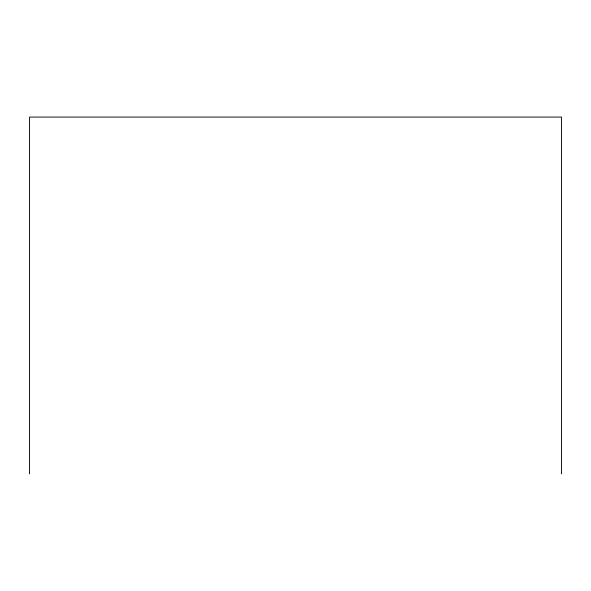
<?xml version="1.0" encoding="UTF-8"?>
<svg xmlns="http://www.w3.org/2000/svg" width="591" height="591" viewBox="0 0 591 591"><rect width="100%" height="100%" fill="white"/><g stroke="black" fill="none" stroke-linecap="round" stroke-linejoin="round"><path stroke-width="0.89" d="M561.45 473.923L561.45 117.077L29.55 117.077L29.55 473.923"/></g></svg>
